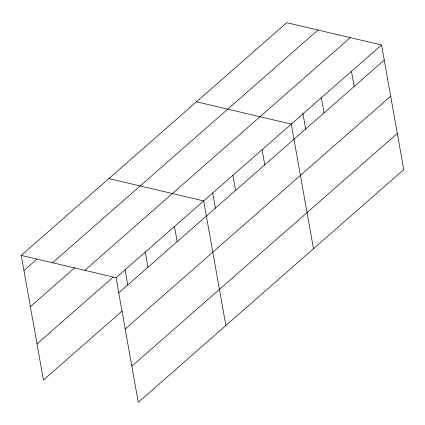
<?xml version="1.0" encoding="UTF-8"?>
<svg xmlns="http://www.w3.org/2000/svg" width="425" height="425" viewBox="0 0 425 425"><rect width="100%" height="100%" fill="white"/><g stroke="black" fill="none" stroke-linecap="round" stroke-linejoin="round"><path stroke-width="0.64" d="M122.15 311.031L43.446 380.019L21.25 255.404L286.737 22.674L381.554 44.981L403.75 169.596L138.263 402.326L116.067 277.706L381.554 44.981M23.943 270.534L36.816 259.25M52.541 262.762L318.022 30.037M30.382 306.664L74.927 267.612M84.777 270.348L350.264 37.618M37.012 343.889L113.236 277.068M118.761 292.836L384.248 60.111M125.2 328.971L390.681 96.241M131.83 366.196L397.317 133.466M196.472 101.803L291.284 124.105L313.485 248.726M108.858 178.601L203.676 200.908L225.877 325.523M21.25 255.404L116.067 277.706M351.464 71.358L354.158 86.488M321.374 97.729L324.073 112.864M302.844 113.098L305.713 129.227M262.082 149.706L264.78 164.836M232.879 175.307L235.577 190.437M212.691 192.87L215.448 208.356M174.473 226.504L177.167 241.639M145.27 252.105L147.964 267.24M125.083 269.673L127.84 285.154"/></g></svg>
